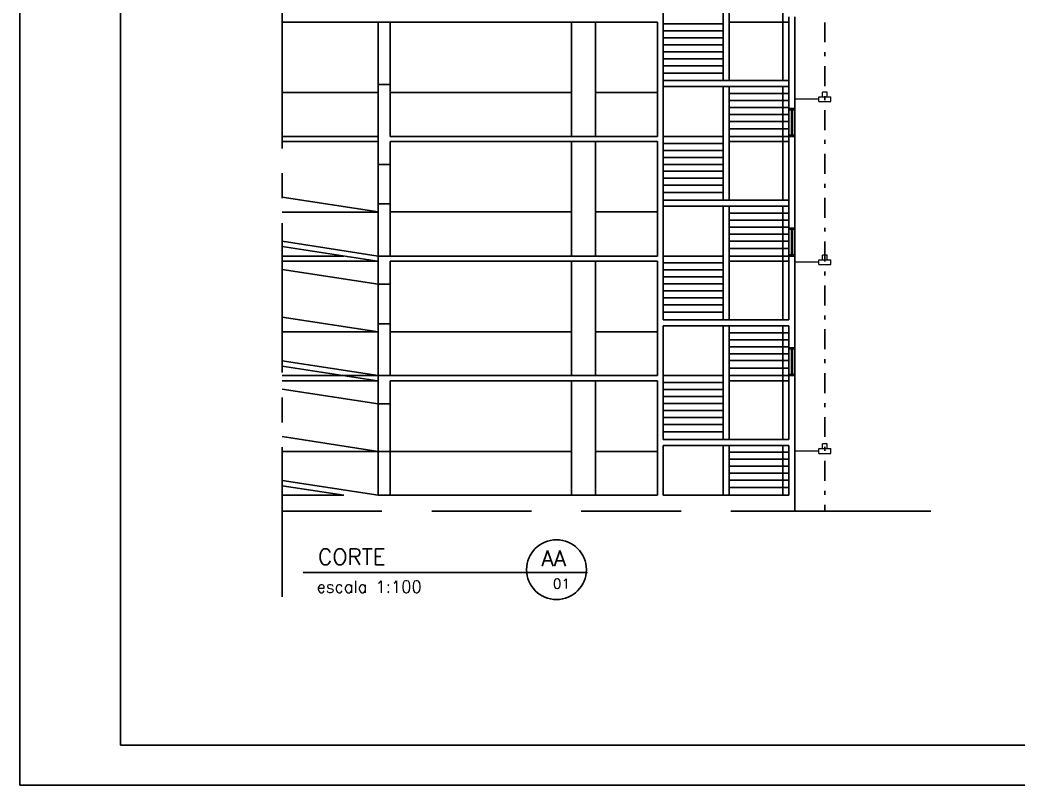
# Model space of a CAD drawing. Header units: millimetres. Extents: x 682 to 1119, y 341 to 434.
# Drawn here: x 779.51 to 804.54, y 341.17 to 360.36 of the extents above; entities that cross this region are included whole.
import ezdxf

# ---------------------------------------------------------------- set-up
doc = ezdxf.new("R2010")
doc.units = ezdxf.units.MM
for name, pattern in [('CENTER2', [1.125, 0.75, -0.125, 0.125, -0.125]), ('DASHDOT', [1, 0.5, -0.25, 0, -0.25]), ('DASHED', [0.75, 0.5, -0.25])]:
    doc.linetypes.add(name, pattern=pattern)
doc.layers.add('ABRACADEIRAS', color=1, linetype='Continuous', lineweight=20)
for name, color, linetype in [('AR-ALVENARIA_EM_VISTA-001-C', 1, 'Continuous'), ('AR-ALVENARIA_EM_VISTA-002-C', 2, 'Continuous'), ('AR-ALVENARIA_EM_VISTA-004-C', 4, 'Continuous'), ('AR-COBERTURA_EM_VISTA-002-C', 2, 'Continuous'), ('AR-INDICAÇÕES_GRÁFICAS-002-C', 2, 'Continuous'), ('AR-LINHA_DE_CORTE-007-E', 7, 'CENTER2'), ('AR-PISO_EM_PLANTA-001-C', 1, 'Continuous'), ('AR-TEXTOS_ALTURA_2_0MM-002-C', 2, 'Continuous'), ('AR-TEXTOS_ALTURA_3_0MM-003C', 3, 'Continuous'), ('AR-TEXTOS_ALTURA_4_0MM-004-C', 4, 'Continuous'), ('AR-TEXTOS_ALTURA_6_0MM-005-C', 5, 'Continuous'), ('CORTE', 7, 'Continuous'), ('PENA_2', 2, 'Continuous'), ('PENA_6', 5, 'Continuous'), ('SIMBOLOS-ELETRICOS', 5, 'Continuous')]:
    doc.layers.add(name, color=color, linetype=linetype)
doc.styles.add('R80', font='simplex.shx', dxfattribs={"height": 0.1})
doc.styles.add('T20', font='simplex.shx', dxfattribs={"height": 0.2})
doc.styles.add('T50', font='simplex.shx', dxfattribs={"height": 0.5})

msp = doc.modelspace()

# ---------------------------------------------------------------- linework, layer by layer
at = {"layer": 'ABRACADEIRAS'}
for p, q in [((799.545, 358.375), (798.945, 358.375)), ((799.545, 358.315), (799.545, 358.435)), ((799.545, 358.435), (799.845, 358.435)), ((799.755, 358.555), (799.635, 358.555)), ((799.635, 358.435), (799.635, 358.555)), ((799.635, 358.435), (799.755, 358.435)), ((799.755, 358.435), (799.755, 358.555)), ((799.845, 358.315), (799.845, 358.435)), ((799.545, 358.315), (799.845, 358.315)), ((799.755, 354.464), (799.635, 354.464)), ((799.635, 354.344), (799.635, 354.464)), ((799.755, 354.344), (799.755, 354.464)), ((799.545, 354.284), (798.945, 354.284)), ((799.545, 354.224), (799.545, 354.344)), ((799.545, 354.344), (799.845, 354.344)), ((799.545, 354.224), (799.845, 354.224)), ((799.635, 354.344), (799.755, 354.344)), ((799.845, 354.224), (799.845, 354.344)), ((799.545, 349.488), (799.545, 349.608)), ((799.545, 349.608), (799.845, 349.608)), ((799.755, 349.728), (799.635, 349.728)), ((799.635, 349.608), (799.635, 349.728)), ((799.635, 349.608), (799.755, 349.608)), ((799.755, 349.608), (799.755, 349.728)), ((799.845, 349.488), (799.845, 349.608)), ((799.545, 349.548), (798.945, 349.548)), ((799.545, 349.488), (799.845, 349.488))]:
    msp.add_line(p, q, dxfattribs=at)
at = {"layer": 'AR-ALVENARIA_EM_VISTA-001-C', "ltscale": 2}
for p, q in [((798.645, 367.441), (798.645, 358.841)), ((795.645, 360.266), (797.145, 360.266)), ((797.295, 360.311), (798.795, 360.311)), ((795.645, 360.091), (797.145, 360.091)), ((795.645, 359.916), (797.145, 359.916)), ((795.645, 359.741), (797.145, 359.741)), ((795.645, 359.566), (797.145, 359.566)), ((795.645, 359.391), (797.145, 359.391)), ((795.645, 359.216), (797.145, 359.216)), ((795.645, 359.031), (797.145, 359.031)), ((798.645, 358.691), (798.645, 355.841)), ((793.945, 358.541), (795.495, 358.541)), ((797.295, 358.516), (798.795, 358.516)), ((797.295, 358.341), (798.795, 358.341)), ((797.295, 358.166), (798.795, 358.166)), ((797.295, 357.991), (798.795, 357.991)), ((797.295, 357.816), (798.795, 357.816)), ((797.295, 357.631), (798.795, 357.631)), ((795.645, 357.441), (797.145, 357.441)), ((797.295, 357.441), (798.795, 357.441)), ((786.089, 357.311), (788.495, 357.311)), ((795.645, 357.266), (797.145, 357.266)), ((797.295, 357.311), (798.795, 357.311)), ((795.645, 357.091), (797.145, 357.091)), ((795.645, 356.916), (797.145, 356.916)), ((795.645, 356.741), (797.145, 356.741)), ((795.645, 356.566), (797.145, 356.566)), ((795.645, 356.391), (797.145, 356.391)), ((795.645, 356.216), (797.145, 356.216)), ((795.645, 356.031), (797.145, 356.031)), ((798.645, 355.691), (798.645, 352.841)), ((788.795, 355.551), (793.345, 355.551)), ((793.945, 355.551), (795.495, 355.551)), ((797.295, 355.516), (798.795, 355.516)), ((797.295, 355.341), (798.795, 355.341)), ((797.295, 355.166), (798.795, 355.166)), ((797.295, 354.991), (798.795, 354.991)), ((797.295, 354.816), (798.795, 354.816)), ((797.295, 354.631), (798.795, 354.631)), ((795.645, 354.441), (797.145, 354.441)), ((797.295, 354.441), (798.795, 354.441)), ((788.485, 354.311), (786.089, 354.311)), ((795.645, 354.266), (797.145, 354.266)), ((797.295, 354.311), (798.795, 354.311)), ((795.645, 354.091), (797.145, 354.091)), ((795.645, 353.916), (797.145, 353.916)), ((795.645, 353.741), (797.145, 353.741)), ((795.645, 353.566), (797.145, 353.566)), ((795.645, 353.391), (797.145, 353.391)), ((795.645, 353.216), (797.145, 353.216)), ((795.645, 353.031), (797.145, 353.031)), ((798.645, 352.691), (798.645, 349.841)), ((788.795, 352.541), (793.345, 352.541)), ((793.945, 352.541), (795.495, 352.541)), ((797.295, 352.516), (798.795, 352.516)), ((797.295, 352.341), (798.795, 352.341)), ((797.295, 352.166), (798.795, 352.166)), ((797.295, 351.991), (798.795, 351.991)), ((797.295, 351.816), (798.795, 351.816)), ((797.295, 351.631), (798.795, 351.631)), ((795.645, 351.441), (797.145, 351.441)), ((797.295, 351.441), (798.795, 351.441)), ((795.645, 351.266), (797.145, 351.266)), ((797.295, 351.311), (798.795, 351.311)), ((795.645, 351.091), (797.145, 351.091)), ((795.645, 350.916), (797.145, 350.916)), ((795.645, 350.741), (797.145, 350.741)), ((795.645, 350.566), (797.145, 350.566)), ((795.645, 350.391), (797.145, 350.391)), ((795.645, 350.216), (797.145, 350.216)), ((795.645, 350.031), (797.145, 350.031)), ((797.295, 349.516), (798.795, 349.516)), ((797.295, 349.341), (798.795, 349.341)), ((797.295, 349.166), (798.795, 349.166)), ((797.295, 348.991), (798.795, 348.991)), ((797.295, 348.816), (798.795, 348.816)), ((797.295, 348.631), (798.795, 348.631))]:
    msp.add_line(p, q, dxfattribs=at)
at = {"layer": 'AR-ALVENARIA_EM_VISTA-001-C', "ltscale": 5}
for p, q in [((788.495, 358.541), (786.089, 358.541)), ((793.345, 358.541), (788.795, 358.541)), ((788.795, 349.541), (793.345, 349.541)), ((793.945, 349.541), (795.495, 349.541))]:
    msp.add_line(p, q, dxfattribs=at)
at = {"layer": 'AR-ALVENARIA_EM_VISTA-001-C', "linetype": 'DASHED', "ltscale": 5}
for p, q in [((786.089, 357.441), (788.495, 357.441)), ((786.089, 355.541), (788.495, 355.541)), ((787.637, 354.441), (786.089, 354.441)), ((788.485, 354.311), (786.089, 354.311)), ((786.089, 352.541), (788.495, 352.541)), ((786.089, 351.44), (788.505, 351.44)), ((786.089, 351.311), (788.485, 351.311)), ((798.645, 349.691), (798.645, 348.441)), ((786.089, 349.541), (788.495, 349.541)), ((786.089, 348.041), (798.945, 348.041))]:
    msp.add_line(p, q, dxfattribs=at)
at = {"layer": 'AR-ALVENARIA_EM_VISTA-002-C', "ltscale": 2}
for p, q in [((797.145, 361.691), (797.145, 358.841)), ((797.295, 358.841), (797.295, 361.691)), ((788.495, 358.741), (788.495, 360.311)), ((788.795, 358.741), (788.795, 360.311)), ((793.345, 360.311), (793.345, 357.441)), ((793.945, 360.311), (793.945, 357.441)), ((797.145, 358.691), (797.145, 355.841)), ((797.295, 355.841), (797.295, 358.691)), ((793.345, 357.311), (793.345, 354.441)), ((793.945, 357.311), (793.945, 354.441)), ((788.495, 354.441), (788.495, 356.733)), ((788.795, 354.441), (788.795, 356.733)), ((797.145, 355.691), (797.145, 352.841)), ((797.295, 352.841), (797.295, 355.691)), ((788.495, 354.311), (788.495, 352.741)), ((788.795, 354.311), (788.795, 351.441)), ((793.345, 354.311), (793.345, 351.441)), ((793.945, 354.311), (793.945, 351.441)), ((788.495, 352.741), (788.495, 351.441)), ((797.145, 352.691), (797.145, 349.841)), ((797.295, 349.841), (797.295, 352.691)), ((793.345, 351.311), (793.345, 348.441)), ((793.945, 351.311), (793.945, 348.441)), ((788.495, 350.733), (788.495, 348.441)), ((788.795, 350.733), (788.795, 348.441)), ((797.145, 349.691), (797.145, 348.441)), ((797.295, 349.691), (797.295, 348.441))]:
    msp.add_line(p, q, dxfattribs=at)
at = {"layer": 'AR-ALVENARIA_EM_VISTA-004-C', "ltscale": 2}
for p, q in [((795.645, 367.441), (795.645, 352.841)), ((798.795, 360.441), (798.795, 358.141)), ((798.945, 360.441), (798.945, 358.141)), ((786.089, 360.311), (795.495, 360.311)), ((795.495, 360.311), (795.495, 357.441)), ((788.795, 358.741), (788.495, 358.741)), ((798.795, 358.841), (795.645, 358.841)), ((798.795, 358.691), (795.645, 358.691)), ((798.795, 358.141), (798.945, 358.141)), ((788.795, 357.441), (795.495, 357.441)), ((798.795, 357.441), (798.795, 355.141)), ((798.795, 357.441), (798.945, 357.441)), ((798.945, 357.441), (798.945, 355.141)), ((788.795, 357.311), (795.495, 357.311)), ((795.495, 357.311), (795.495, 354.441)), ((798.795, 355.841), (795.645, 355.841)), ((798.795, 355.691), (795.645, 355.691)), ((798.795, 355.141), (798.945, 355.141)), ((788.495, 354.441), (786.089, 354.81)), ((788.475, 354.313), (786.089, 354.679)), ((795.495, 354.441), (788.495, 354.441)), ((798.795, 354.441), (798.795, 352.841)), ((798.795, 354.441), (798.945, 354.441)), ((798.945, 354.441), (798.945, 352.141)), ((795.495, 354.311), (788.795, 354.311)), ((795.495, 354.311), (795.495, 351.441)), ((798.795, 352.841), (795.645, 352.841)), ((795.645, 352.691), (795.645, 349.841)), ((798.795, 352.691), (795.645, 352.691)), ((798.795, 352.141), (798.795, 352.691)), ((798.795, 352.141), (798.945, 352.141)), ((788.495, 351.441), (786.089, 351.81)), ((788.475, 351.313), (786.089, 351.679)), ((788.495, 351.441), (793.345, 351.441)), ((793.345, 351.441), (795.495, 351.441)), ((798.795, 351.441), (798.795, 349.841)), ((798.795, 351.441), (798.945, 351.441)), ((798.945, 351.441), (798.945, 348.041)), ((788.795, 351.311), (793.345, 351.311)), ((793.345, 351.311), (795.495, 351.311)), ((795.495, 351.311), (795.495, 348.441)), ((798.795, 349.841), (795.645, 349.841)), ((798.795, 349.691), (795.645, 349.691)), ((795.645, 349.691), (795.645, 348.441)), ((798.795, 349.691), (798.795, 348.441)), ((788.495, 348.441), (786.089, 348.81)), ((787.637, 348.441), (786.089, 348.679)), ((786.089, 348.441), (787.637, 348.441)), ((788.495, 348.441), (795.495, 348.441)), ((795.645, 348.441), (798.795, 348.441)), ((798.945, 348.041), (802.356, 348.041))]:
    msp.add_line(p, q, dxfattribs=at)
at = {"layer": 'AR-ALVENARIA_EM_VISTA-004-C', "ltscale": 5}
for p, q in [((788.495, 356.733), (788.495, 358.741)), ((788.795, 358.741), (788.795, 357.441)), ((788.795, 357.311), (788.795, 356.733)), ((788.495, 356.733), (788.795, 356.733)), ((788.495, 353.733), (788.495, 354.441)), ((788.795, 354.311), (788.795, 353.733)), ((788.495, 353.733), (788.795, 353.733)), ((788.495, 350.733), (788.495, 351.441)), ((788.795, 351.311), (788.795, 350.733)), ((788.495, 350.733), (788.795, 350.733))]:
    msp.add_line(p, q, dxfattribs=at)
at = {"layer": 'AR-COBERTURA_EM_VISTA-002-C', "linetype": 'ByBlock', "ltscale": 5}
for p, q in [((788.495, 355.549), (786.089, 355.918)), ((788.495, 355.751), (788.795, 355.751)), ((788.495, 353.733), (786.089, 354.102)), ((788.495, 352.539), (786.089, 352.908)), ((788.495, 352.741), (788.795, 352.741)), ((788.495, 350.733), (786.089, 351.102)), ((788.495, 349.541), (786.089, 349.91)), ((788.495, 349.541), (788.795, 349.541))]:
    msp.add_line(p, q, dxfattribs=at)
at = {"layer": 'AR-INDICAÇÕES_GRÁFICAS-002-C', "ltscale": 2}
msp.add_line((786.618, 346.501), (793.747, 346.501), dxfattribs=at)
msp.add_circle((792.966, 346.573), 0.75, dxfattribs=at)
at = {"layer": 'AR-LINHA_DE_CORTE-007-E', "linetype": 'CENTER2', "ltscale": 5}
msp.add_line((786.089, 345.892), (786.089, 364.866), dxfattribs=at)
at = {"layer": 'AR-PISO_EM_PLANTA-001-C', "linetype": 'ByBlock', "ltscale": 5}
for p, q in [((798.795, 357.441), (798.795, 358.141)), ((798.945, 357.441), (798.945, 358.141)), ((798.795, 358.111), (798.945, 358.111)), ((798.855, 357.471), (798.855, 358.111)), ((798.885, 357.471), (798.885, 358.111)), ((798.795, 357.471), (798.945, 357.471)), ((798.795, 354.441), (798.795, 355.141)), ((798.795, 355.111), (798.945, 355.111)), ((798.855, 354.471), (798.855, 355.111)), ((798.885, 354.471), (798.885, 355.111)), ((798.945, 354.441), (798.945, 355.141)), ((798.795, 354.471), (798.945, 354.471)), ((798.795, 351.441), (798.795, 352.141)), ((798.795, 352.111), (798.945, 352.111)), ((798.855, 351.471), (798.855, 352.111)), ((798.885, 351.471), (798.885, 352.111)), ((798.945, 351.441), (798.945, 352.141)), ((798.795, 351.471), (798.945, 351.471))]:
    msp.add_line(p, q, dxfattribs=at)
at = {"layer": 'CORTE'}
msp.add_line((788.495, 352.741), (788.495, 352.741), dxfattribs=at)
at = {"layer": 'PENA_2'}
for p, q in [((779.514, 425.169), (779.514, 341.169)), ((779.514, 341.169), (899.514, 341.169))]:
    msp.add_line(p, q, dxfattribs=at)
at = {"layer": 'PENA_6'}
for p, q in [((782.036, 342.169), (782.036, 424.169)), ((898.514, 342.169), (782.036, 342.169))]:
    msp.add_line(p, q, dxfattribs=at)
at = {"layer": 'SIMBOLOS-ELETRICOS', "linetype": 'DASHDOT'}
msp.add_lwpolyline([(799.695, 366.902), (799.695, 348.041)], dxfattribs=at)

# ---------------------------------------------------------------- texts
at = {"layer": 'AR-TEXTOS_ALTURA_2_0MM-002-C', "style": 'T20'}
msp.add_text('01', height=0.25, dxfattribs=at).set_placement((792.877, 346.096, 2))
at = {"layer": 'AR-TEXTOS_ALTURA_3_0MM-003C', "style": 'T20'}
msp.add_text('escala 1:100', height=0.3, dxfattribs=at).set_placement((786.952, 345.995, 2))
at = {"layer": 'AR-TEXTOS_ALTURA_4_0MM-004-C', "ltscale": 2, "style": 'R80'}
msp.add_text('AA', height=0.4, dxfattribs=at).set_placement((792.59, 346.657))
at = {"layer": 'AR-TEXTOS_ALTURA_6_0MM-005-C', "style": 'T50'}
msp.add_text('CORTE ', height=0.4, dxfattribs=at).set_placement((786.987, 346.695))

doc.saveas('drawing.dxf')
